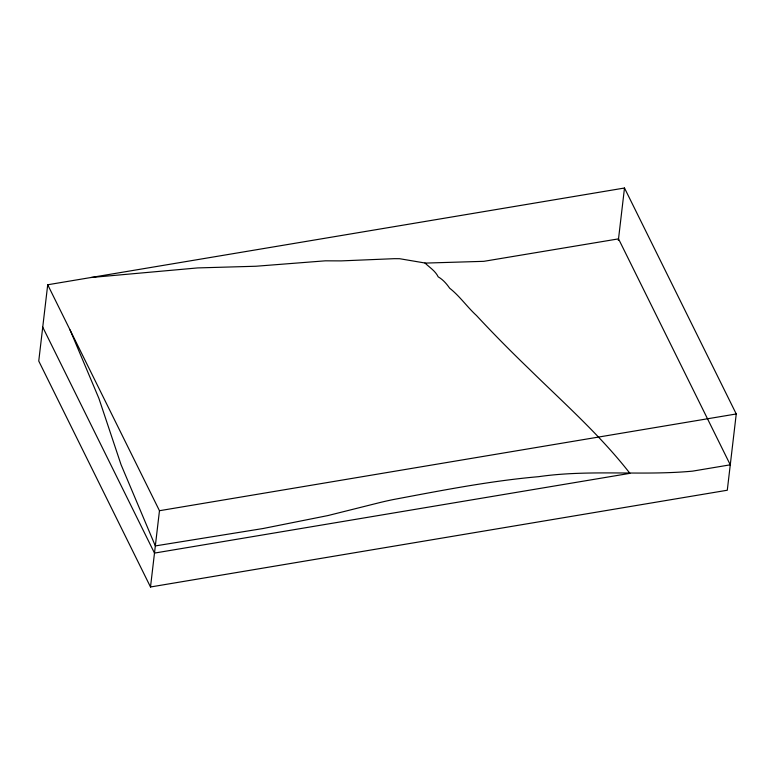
<?xml version="1.0" encoding="UTF-8"?>
<svg xmlns="http://www.w3.org/2000/svg" width="775" height="775" viewBox="0 0 775 775"><rect width="100%" height="100%" fill="white"/><g stroke="black" fill="none" stroke-linecap="round" stroke-linejoin="round"><path stroke-width="1.16" d="M47.711 284.764L38.75 361.034L150.505 586.985L727.289 490.236L736.25 413.966L624.495 188.015L47.711 284.764L159.466 510.715L150.505 586.985M618.334 240.453L624.495 188.015M159.466 510.715L736.25 413.966M90.84 277.528L197.654 267.918L255.963 266.242L325.316 260.826L341.145 260.894L394.281 258.676L399.58 258.705L425.436 263.083L483.823 261.33L618.528 238.865L730.273 464.816L692.559 471.142C641.342 475.918 589.717 469.311 538.644 476.673C489.722 480.955 441.488 490.498 393.293 499.555A263.839 179.81 -26.3 0 0 377.018 503.275L327.999 515.549L263.064 528.521L155.329 545.92L121.074 464.729L98.9 398.398L70.06 329.956M424.971 263.016C429.592 267.482 435.279 270.824 438.185 276.84C442.98 279.591 446.555 283.728 449.665 288.213C459.662 296.021 467.063 306.89 476.518 315.551C493.472 333.831 511.083 351.588 529.034 368.871C563.745 402.961 599.86 434.804 629.92 473.341L154.487 553.088L42.732 327.137"/></g></svg>
